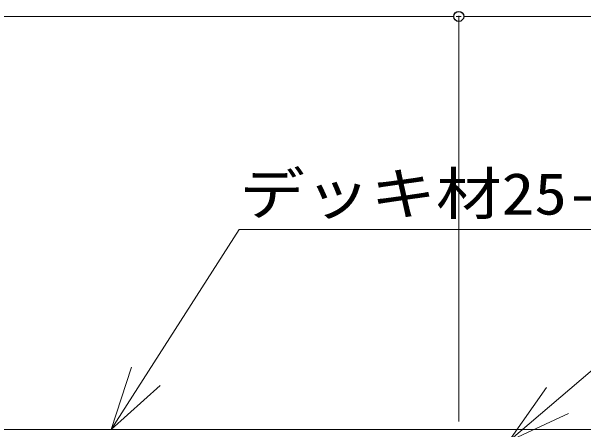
# Model space of a CAD drawing. Units: millimetres, scale not verified. Extents: x -8199 to 8201, y -2963 to 5056.
# Drawn here: x 2286 to 2858, y -917 to -499 of the extents above; entities that cross this region are included whole.
import ezdxf
from ezdxf.enums import TextEntityAlignment as Align

# ---------------------------------------------------------------- set-up
doc = ezdxf.new("R2010")
doc.units = ezdxf.units.MM
doc.header["$LTSCALE"] = 20
doc.header["$PDMODE"] = 32
doc.header["$PDSIZE"] = 10
for name, color, linetype, lineweight in [('0-1_一般', 4, 'Continuous', 9), ('0-2_寸法', 7, 'Continuous', 9), ('0-3_0', 7, 'Continuous', 9)]:
    doc.layers.add(name, color=color, linetype=linetype, lineweight=lineweight)
doc.layers.add('0-4_Defpoints', color=7, linetype='Continuous')
doc.styles.add('ＭＳ ゴシック', font='')
doc.styles.get('ＭＳ ゴシック').set_extended_font_data('MS Gothic')

# ---------------------------------------------------------------- blocks, each defined once
blk = doc.blocks.new('_DOT')
at = {"layer": '0-3_0'}
for p, q in [((-10, 0), (-20, 0)), ((-5, 0), (5, 0))]:
    blk.add_line(p, q, dxfattribs=at)

msp = doc.modelspace()

# ---------------------------------------------------------------- linework, layer by layer
at = {"layer": '0-1_一般', "color": 2}
for points in [[(2965.35, -717.49), (2513.79, -717.49), (2385.79, -917.49)], [(3242.79, -850.03), (2875.91, -850.03), (2783.25, -929.1)], [(2434.64, -873.5), (2385.79, -917.49), (2406.1, -854.97)], [(2842.83, -901.32), (2783.25, -929.1), (2820.95, -875.25)]]:
    msp.add_lwpolyline(points, dxfattribs=at)
at = {"layer": '0-1_一般', "color": 1}
msp.add_lwpolyline([(1706.51, -917.49), (4293.17, -917.49), (4293.17, -950.83), (1706.51, -950.83)], close=True, dxfattribs=at)
at = {"layer": '0-2_寸法'}
for p, q in [((2723.16, -504.16), (2209.86, -504.16)), ((2733.17, -909.49), (2733.17, -504.16)), ((2733.17, -909.49), (2733.17, -504.16)), ((3256.49, -504.16), (2743.19, -504.16))]:
    msp.add_line(p, q, dxfattribs=at)
at = {"layer": '0-4_Defpoints'}
msp.add_point((2733.17, -504.16), dxfattribs=at)

# ---------------------------------------------------------------- block references
at = {"layer": '0-2_寸法', "xscale": 0.5007446, "yscale": 0.5007446}
msp.add_blockref('_DOT', (2733.17, -504.16), dxfattribs=at)
at = {"layer": '0-2_寸法', "xscale": 0.5007446, "yscale": 0.5007446, "rotation": 180}
msp.add_blockref('_DOT', (2733.17, -504.16), dxfattribs=at)

# ---------------------------------------------------------------- texts
at = {"layer": '0-2_寸法', "color": 4, "style": 'ＭＳ ゴシック', "width": 1.15}
msp.add_text('デッキ材25-145開', height=41.79, dxfattribs=at).set_placement((2513.79, -714.98), align=Align.BOTTOM_LEFT)

doc.saveas('drawing.dxf')
